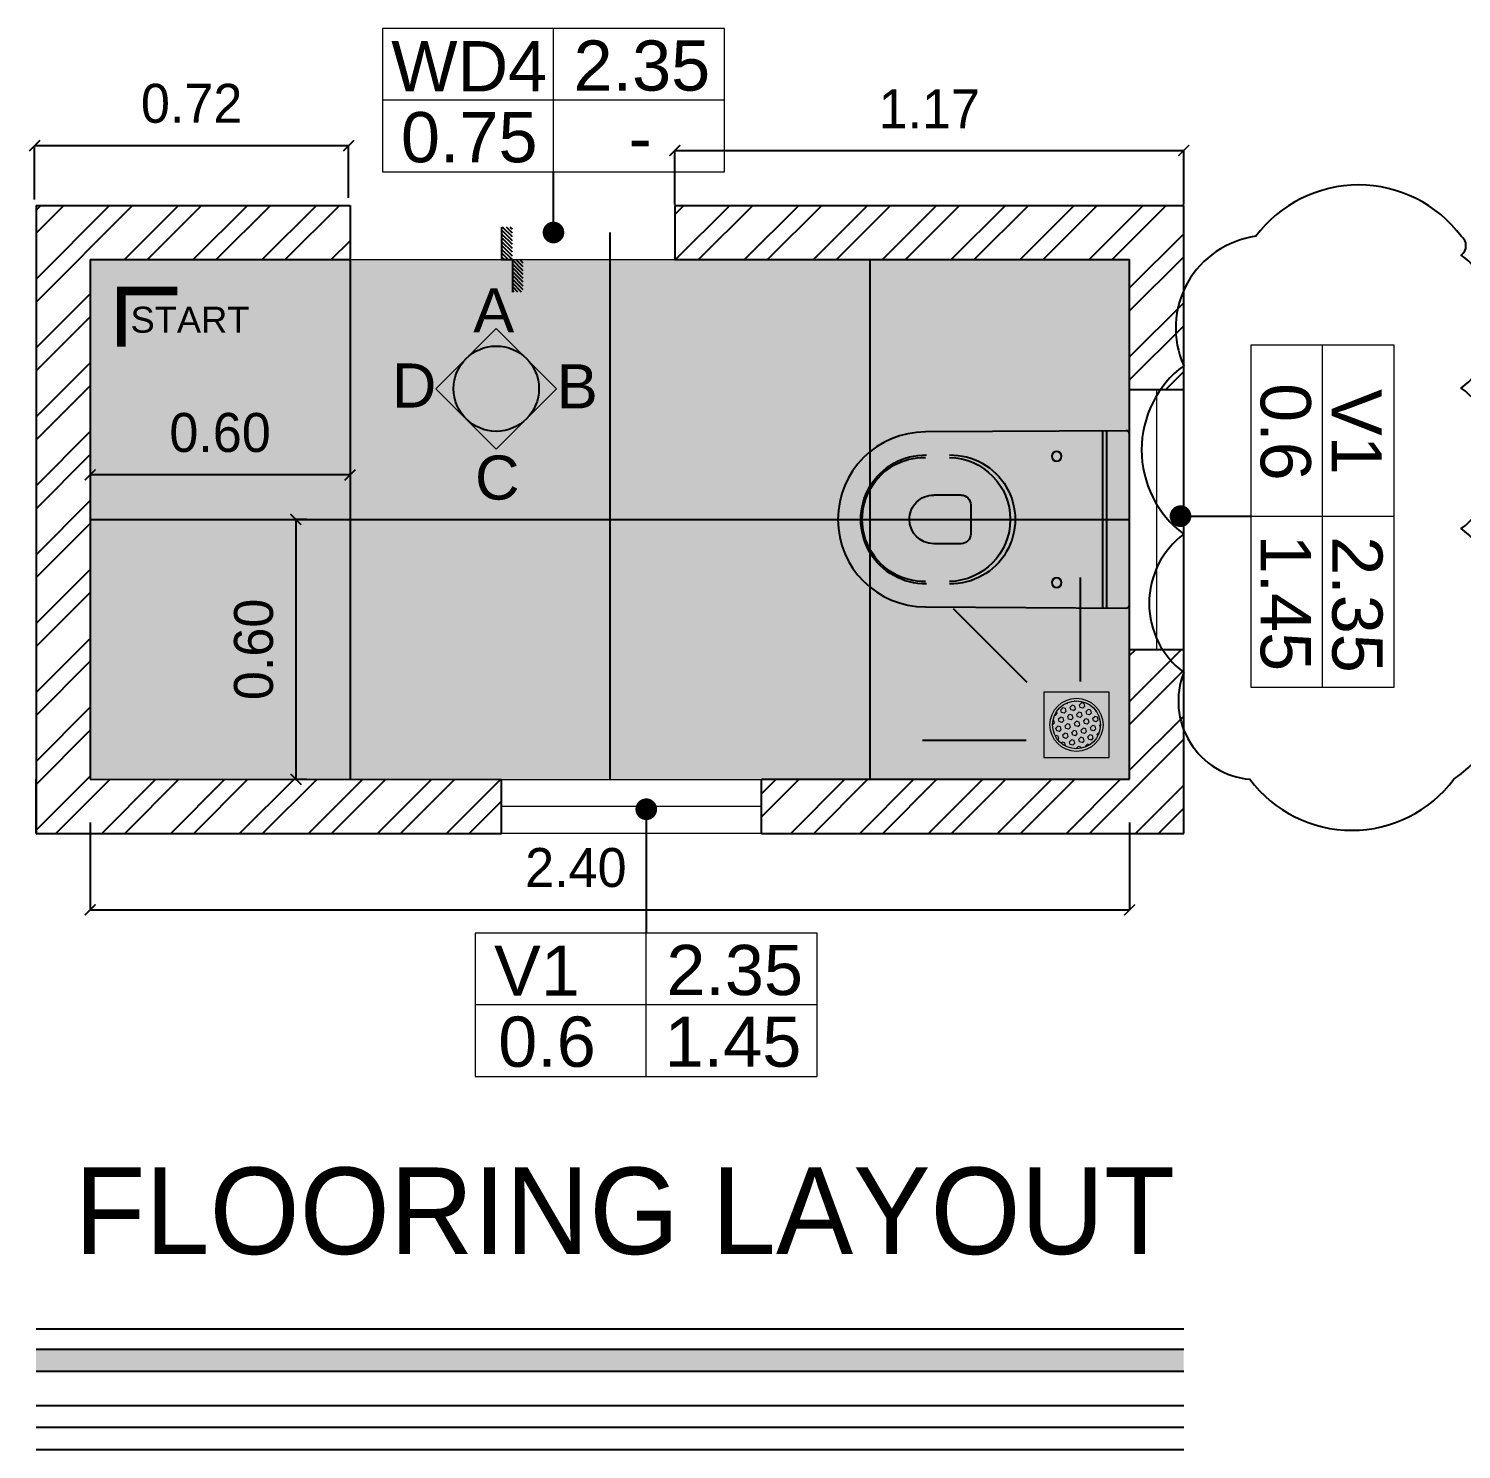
# Model space of a CAD drawing. Header units: metres. Extents: x 494 to 1845, y -666 to 1061.
# Drawn here: x 1405.026 to 1408.334, y 252.709 to 255.989 of the extents above; entities that cross this region are included whole.
import ezdxf

# ---------------------------------------------------------------- set-up
doc = ezdxf.new("R2010")
doc.units = ezdxf.units.M
doc.header["$MEASUREMENT"] = 0
doc.linetypes.add('1', pattern=[0])
doc.layers.get('Defpoints').update_dxf_attribs({"color": 12})
for name, color, linetype, lineweight in [('.', 7, 'Continuous', 5), ('01 WALL', 7, 'Continuous', 25), ('07 TEXT', 7, 'Continuous', 13), ('10 furniture', 8, 'Continuous', 13), ('toilet', 8, 'Continuous', 0), ('VDA-DOOR', 23, 'Continuous', 5), ('VDA-DW TAGS', 4, 'Continuous', 9), ('VDA-ELEV LINES', 8, 'Continuous', 9), ('VDA-HATCH', 8, 'Continuous', 9), ('VDA-PLUMBING', 8, 'Continuous', 13), ('VDA-WALL', 250, 'Continuous', 25), ('VDA-WINDOW', 5, 'Continuous', 9)]:
    doc.layers.add(name, color=color, linetype=linetype, lineweight=lineweight)
for name, color, linetype in [('A-AREA', 1, 'Continuous'), ('A-TAGS', 210, 'Continuous'), ('Flooring', 250, 'Continuous'), ('MLC', 6, 'Continuous'), ('TILE DROP', 180, '1'), ('TOILET FIXTURES', 8, 'Continuous'), ('VDA DIMENSION', 8, 'Continuous'), ('VDA-TEXT', 250, '1'), ('VDA-WALL HATCH', 252, 'Continuous'), ('VDA_ROOF', 250, 'Continuous'), ('VDA_TILES', 152, '1')]:
    doc.layers.add(name, color=color, linetype=linetype)
doc.styles.add('0.2', font='arial.ttf', dxfattribs={"height": 0.2})
doc.styles.add('arial', font='arial.ttf', dxfattribs={"height": 0.3})
doc.styles.add('RS', font='GOTHIC.TTF')
doc.dimstyles.new('SMALL-1', dxfattribs={"dimtxt": 0.16, "dimasz": 0.035, "dimexe": 0, "dimexo": 0.1, "dimgap": 0.05, "dimtad": 1, "dimzin": 0, "dimdsep": 46, "dimtxsty": 'RS', "dimblk": 'DOT', "dimcen": 2.5, "dimclrd": 256, "dimclre": 256, "dimclrt": 5, "dimadec": 0, "dimazin": 0, "dimtfac": 1, "dimtdec": 3, "dimtofl": 0, "dimtmove": 0, "dimatfit": 3, "dimfxl": 0, "dimtolj": 1, "dimtzin": 0, "dimarcsym": 0})
pattern_1 = [(45, (-111.2384908146223, -127.1312869357179), (-0.0795495128834866, 0.0795495128834866), []), (45, (-111.1854578061223, -127.1312869357179), (-0.0795495128834866, 0.0795495128834866), [])]
pattern_2 = [(135.0000000000001, (-4.440892098500626e-16, 0.375), (-0.004419417382415919, -0.004419417382415927), [])]

# ---------------------------------------------------------------- blocks, each defined once
blk = doc.blocks.new('DSFSDFSXDFD')
at = {"layer": 'VDA-PLUMBING', "lineweight": -3}
for p, q in [((-4851328.537607894, -783007.5066046431, -1.776001775254723), (-4851328.94678587, -783007.5066046431, -1.776001775254723)), ((-4851328.538440785, -783007.5157011151, -1.776001775254723), (-4851328.945952996, -783007.5157011151, -1.776001775254723)), ((-4851328.798304164, -783007.8420971865, -1.776001775254723), (-4851328.798304164, -783007.9051043794, -1.776001775254723)), ((-4851328.708531805, -783007.8200216885, -1.776001775254723), (-4851328.775861957, -783007.8200216885, -1.776001775254723)), ((-4851328.686088397, -783007.842465081, -1.776001775254723), (-4851328.686088397, -783007.9054722739, -1.776001775254723))]:
    blk.add_line(p, q, dxfattribs=at)
at = {"layer": 'VDA-PLUMBING', "lineweight": -3, "elevation": -1.776001775254723}
blk.add_lwpolyline([(-4851328.54518069, -783007.4532983436, -0.4158598679387587), (-4851328.537325638, -783007.461197658), (-4851328.540206372, -783007.9246095612, -1), (-4851328.944187411, -783007.9246095612), (-4851328.947068145, -783007.461197658, -0.4158598679388874), (-4851328.939213092, -783007.4532983436)], format="xyb", close=True, dxfattribs=at)
at = {"layer": 'VDA-PLUMBING', "lineweight": -3}
for centre in [(-4851328.888078946, -783007.6216237787, -1.776001775254723), (-4851328.596314837, -783007.6216237787, -1.776001775254723)]:
    blk.add_circle(centre, 0.01122169564471108, dxfattribs=at)
for centre, radius, start, end in [((-4851328.742196881, -783007.8663721918, -1.776001775254723), 0.148856694203309, 358.9852565772135, 181.0147434227865), ((-4851328.742196881, -783007.8719907412, -1.776001775254723), 0.1432535492520892, 1.192908138399502, 178.8070918616005), ((-4851328.775861957, -783007.842465081, -1.776001775254723), 0.02244339128942216, 90, 180), ((-4851328.708531805, -783007.842465081, -1.776001775254723), 0.02244339128942216, 0, 90), ((-4851328.742196881, -783007.9054722739, -1.776001775254723), 0.05610847822355529, 180, 270), ((-4851328.742196881, -783007.9054722739, -1.776001775254723), 0.05610847822355529, 270, 0), ((-4851328.742196881, -783007.9250014189, -1.776001775254723), 0.148856694203309, 178.9852565772135, 1.014743422786505), ((-4851328.742196881, -783007.9272448597, -1.776001775254723), 0.143246744260473, 178.9458768199636, 1.054123180036426)]:
    blk.add_arc(centre, radius, start, end, dxfattribs=at)
blk = doc.blocks.new('_Dot')
at = {"color": 0, "linetype": 'ByBlock', "lineweight": -2}
blk.add_line((-0.5, 0), (-1, 0), dxfattribs=at)
at = {"color": 0, "linetype": 'ByBlock', "const_width": 0.5}
blk.add_lwpolyline([(-0.25, 0, 1), (0.25, 0, 1)], format="xyb", close=True, dxfattribs=at)
blk = doc.blocks.new('WD4')
at = {"layer": 'VDA-DW TAGS'}
for p, q in [((1523.82759115453, 276.9801576190598), (1523.82759115453, 277.3110322087863)), ((1524.222331358282, 277.1455949139249), (1523.432850950771, 277.1455949139249))]:
    blk.add_line(p, q, dxfattribs=at)
blk.add_lwpolyline([(1524.222331358282, 277.31103220879), (1523.432850950771, 277.31103220879), (1523.432850950771, 276.9801576190598), (1524.222331358282, 276.9801576190598)], close=True, dxfattribs=at)
at = {"layer": 'VDA-DW TAGS', "char_height": 0.1159809851405905, "attachment_point": 8, "style": 'arial'}
for s, insert, width in [('WD4', (1523.633065192482, 277.166256333317), 0.2822932409837917), ('2.35', (1524.031707547316, 277.166256333317), 0.2822932409837917), ('0.75', (1523.633065192482, 277.0008190384519), 0.275840167237977), ('{\\fArial|b0|i0|c0|p34;-}', (1524.027805396234, 277.0008190384519), 0.3661736348513708)]:
    blk.add_mtext(s, dxfattribs=dict(at, insert=insert, width=width))
blk = doc.blocks.new('V1')
at = {"layer": 'VDA-DW TAGS'}
for p, q in [((1525.345971780803, 322.8255013930478), (1525.345971780803, 323.1563759827781)), ((1525.740711984555, 322.9909386879129), (1524.950971780803, 322.9909386879129))]:
    blk.add_line(p, q, dxfattribs=at)
blk.add_lwpolyline([(1525.740711984555, 323.1563759827781), (1524.950971780803, 323.1563759827781), (1524.950971780803, 322.8255013930478), (1525.740711984555, 322.8255013930478)], close=True, dxfattribs=at)
at = {"layer": 'VDA-DW TAGS', "char_height": 0.1159809851405905, "attachment_point": 8, "style": 'arial'}
for s, insert, width in [('V1', (1525.093642404539, 323.0116001073051), 0.2822932409837917), ('2.35', (1525.550088173589, 323.0116001073051), 0.2822932409837917), ('0.6', (1525.116763770219, 322.84616281244), 0.275840167237977), ('1.45', (1525.546186022507, 322.84616281244), 0.3661736348513708)]:
    blk.add_mtext(s, dxfattribs=dict(at, insert=insert, width=width))
blk = doc.blocks.new('fgfdsgfdg')
at = {"layer": 'VDA-DW TAGS'}
for p, q in [((0, -0.1654372948651144), (0, 0.1654372948651144)), ((0.3947402037520078, 0), (-0.3947402037520078, 0))]:
    blk.add_line(p, q, dxfattribs=at)
blk.add_lwpolyline([(0.3947402037520078, 0.1654372948651144), (-0.3947402037520078, 0.1654372948651144), (-0.3947402037520078, -0.1654372948614764), (0.3947402037520078, -0.1654372948614764)], close=True, dxfattribs=at)
at = {"layer": 'VDA-DW TAGS', "char_height": 0.1159809851405905, "attachment_point": 8, "style": 'arial'}
for s, insert, width in [('V1', (-0.1945259620479192, 0.02066141939212685), 0.2822932409837917), ('2.35', (0.2041163927860907, 0.02066141939212685), 0.2822932409837917), ('0.6', (-0.1945259620479192, -0.1447758754693496), 0.275840167237977), ('1.45', (0.2002142417040886, -0.1447758754693496), 0.3661736348513708)]:
    blk.add_mtext(s, dxfattribs=dict(at, insert=insert, width=width))
blk = doc.blocks.new('4545')
at = {"layer": '.'}
h = blk.add_hatch(color=256, dxfattribs=at)
h.dxf.hatch_style = 1
h.paths.add_polyline_path([(35508.49449290409, -1448.682863141616), (35510.40992764257, -1446.76742840294), (35512.32536238128, -1448.682863141619, 0.4142135623861852), (35508.49449290421, -1448.682863141734)])
h.paths.add_polyline_path([(35508.49449290421, -1452.513732618514, 0.4142135623861853), (35512.32536238128, -1452.513732618629), (35510.40992764257, -1454.429167357308), (35508.49449290409, -1452.513732618632)])
h.paths.add_polyline_path([(35506.57905816579, -1450.598297880124), (35508.49449290421, -1448.682863141734, 0.4142135623423947), (35508.49449290409, -1452.513732618632)])
h.paths.add_polyline_path([(35512.32536238128, -1448.682863141619), (35514.24079711981, -1450.598297880124), (35512.32536238128, -1452.513732618629, 0.1989123673816632), (35513.11876142782, -1450.598297880124, 0.1989123673816633)])
blk.add_circle((35510.4099276428, -1450.598297880124), 2.708833785013331)
at = {"layer": 'Flooring', "lineweight": -2}
for p, q in [((35510.40992764257, -1446.76742840294), (35506.57905816579, -1450.598297880124)), ((35514.24079711981, -1450.598297880124), (35510.40992764257, -1446.76742840294)), ((35506.57905816579, -1450.598297880124), (35510.40992764257, -1454.429167357308)), ((35510.40992764257, -1454.429167357308), (35514.24079711981, -1450.598297880124))]:
    blk.add_line(p, q, dxfattribs=at)
at = {"layer": 'A-TAGS', "color": 0, "ltscale": 5, "char_height": 2.799999999999998, "attachment_point": 2, "style": 'arial'}
for s, insert, width in [('{\\T0.9;D}', (35505.05246459664, -1448.997473006637, 12.1688609765625), 2.400244170174116), ('{\\T0.9;B}', (35515.42361218541, -1449.050615892431, 12.1688609765625), 2.075441567409139), ('{\\T0.9;C}', (35510.32877666254, -1454.841433643281, 12.1688609765625), 2.724943134584461)]:
    blk.add_mtext(s, dxfattribs=dict(at, insert=insert, width=width))
at = {"layer": 'toilet', "color": 0, "lineweight": 5, "insert": (35510.11698568748, -1444.224748431868, 12.1688609765625), "char_height": 2.799999999999998, "width": 2.833245214962515, "attachment_point": 2, "style": 'arial'}
blk.add_mtext('{\\T0.9;A}', dxfattribs=at)
blk = doc.blocks.new('TT-level diff-flat-14')
at = {"layer": 'TILE DROP'}
h = blk.add_hatch(dxfattribs=at)
h.set_pattern_fill('ANSI31', color=256, scale=0.05, angle=90.00000000000006, style=0)
h.set_pattern_definition(pattern_2)
h.paths.add_polyline_path([(-0.07499999999998863, 0.02500000000000568), (-0.07499999999998863, 0), (0, 0), (0, 0.02500000000000568)])
h = blk.add_hatch(dxfattribs=at)
h.set_pattern_fill('ANSI31', color=256, scale=0.05, angle=90.00000000000006, style=0)
h.set_pattern_definition(pattern_2)
h.paths.add_polyline_path([(0, 0), (0, -0.02500000000000568), (0.07499999999998863, -0.02500000000000568), (0.07499999999998863, 0)])
for points in [[(0, 0), (-0.07499999999998863, 0)], [(0.07499999999998863, -0.02500000000000568), (0, -0.02500000000000568), (0, 0), (-0.07499999999998863, 0)]]:
    blk.add_lwpolyline(points, dxfattribs=at)
blk = doc.blocks.new('_ArchTick')
at = {"color": 0, "linetype": 'ByBlock', "const_width": 0.15}
blk.add_lwpolyline([(-0.5, -0.5), (0.5, 0.5)], dxfattribs=at)
blk = doc.blocks.new('*D535')
at = {"layer": 'Defpoints', "color": 0}
for p in [(1405.16840011417, 254.2559362072581), (1407.568390584053, 254.2559316032937), (1407.568390584053, 253.9543870885931)]:
    blk.add_point(p, dxfattribs=at)
at = {"layer": 'VDA DIMENSION', "lineweight": -2}
for p, q in [((1405.16840011417, 254.1559362072581), (1405.16840011417, 253.9543870885931)), ((1407.568390584053, 254.1559316032937), (1407.568390584053, 253.9543870885931)), ((1405.16840011417, 253.9543870885931), (1407.568390584053, 253.9543870885931))]:
    blk.add_line(p, q, dxfattribs=at)
at = {"layer": 'VDA DIMENSION', "lineweight": -2, "xscale": 0.025, "yscale": 0.025, "zscale": 0.025, "rotation": 180}
blk.add_blockref('_ArchTick', (1405.16840011417, 253.9543870885931), dxfattribs=at)
at = {"layer": 'VDA DIMENSION', "lineweight": -2, "xscale": 0.025, "yscale": 0.025, "zscale": 0.025}
blk.add_blockref('_ArchTick', (1407.568390584053, 253.9543870885931), dxfattribs=at)
at = {"layer": 'VDA DIMENSION', "color": 5, "insert": (1406.289847308568, 254.0516508547386), "char_height": 0.09, "attachment_point": 5, "style": 'RS'}
blk.add_mtext('\\A1;2.40', dxfattribs=at)
blk = doc.blocks.new('*D536')
at = {"layer": 'Defpoints', "color": 0}
for p in [(1405.168398697402, 254.9588289929549), (1405.168398697402, 254.8559424586279), (1405.768390584054, 254.8559424586279)]:
    blk.add_point(p, dxfattribs=at)
at = {"layer": 'VDA DIMENSION', "lineweight": -2}
for p, q in [((1405.168398697402, 254.9559424586278), (1405.168398697402, 254.9588289929549)), ((1405.768390584054, 254.9588289929549), (1405.168398697402, 254.9588289929549)), ((1405.768390584054, 254.9559424586278), (1405.768390584054, 254.9588289929549))]:
    blk.add_line(p, q, dxfattribs=at)
at = {"layer": 'VDA DIMENSION', "lineweight": -2, "xscale": 0.025, "yscale": 0.025, "zscale": 0.025, "rotation": 180}
blk.add_blockref('_ArchTick', (1405.168398697402, 254.9588289929549), dxfattribs=at)
at = {"layer": 'VDA DIMENSION', "lineweight": -2, "xscale": 0.025, "yscale": 0.025, "zscale": 0.025}
blk.add_blockref('_ArchTick', (1405.768390584054, 254.9588289929549), dxfattribs=at)
at = {"layer": 'VDA DIMENSION', "color": 5, "insert": (1405.468394640728, 255.0560927591004), "char_height": 0.09, "attachment_point": 5, "style": 'RS'}
blk.add_mtext('\\A1;0.60', dxfattribs=at)
blk = doc.blocks.new('*D537')
at = {"layer": 'Defpoints', "color": 0}
for p in [(1405.768390584054, 254.8559370309608), (1405.643392791644, 254.2558452279945), (1405.768390584054, 254.2558452279945)]:
    blk.add_point(p, dxfattribs=at)
at = {"layer": 'VDA DIMENSION', "lineweight": -2}
for p, q in [((1405.668390584054, 254.8559370309608), (1405.643392791644, 254.8559370309608)), ((1405.643392791644, 254.8559370309608), (1405.643392791644, 254.2558452279945)), ((1405.668390584054, 254.2558452279945), (1405.643392791644, 254.2558452279945))]:
    blk.add_line(p, q, dxfattribs=at)
at = {"layer": 'VDA DIMENSION', "lineweight": -2, "xscale": 0.025, "yscale": 0.025, "zscale": 0.025}
for p, rotation in [((1405.643392791644, 254.8559370309608), 90), ((1405.643392791644, 254.2558452279945), 270)]:
    blk.add_blockref('_ArchTick', p, dxfattribs=dict(at, rotation=rotation))
at = {"layer": 'VDA DIMENSION', "color": 5, "insert": (1405.546129025499, 254.5558911294777), "char_height": 0.09, "attachment_point": 5, "rotation": 90, "style": 'RS'}
blk.add_mtext('\\A1;0.60', dxfattribs=at)
blk = doc.blocks.new('MULTI TRAP')
at = {"layer": '10 furniture'}
for p, q in [((75.00000000000001, 74.99999999999999), (-74.99999999999999, 74.99999999999999)), ((-74.99999999999999, 75.00000000000001), (-74.99999999999999, -74.99999999999999)), ((75.00000000000362, -75.00000000000001), (75.00000000000001, 74.99999999999999)), ((-42.33161443535592, 35.114589835229), (-40.08876842113262, 32.87174382100571)), ((-34.49820000448332, 42.83543155438811), (-32.31164034611676, 40.64887189602156)), ((-32.31164592107889, 40.64886632105951), (-26.17801692414329, 42.29236725746051)), ((-26.17801184711672, 42.29236589707521), (-24.53451091071569, 48.42599489401081)), ((-25.06505462657024, 48.95654232650678), (-24.53451227110089, 48.42599997103743)), ((-15.55425732815989, 39.44573945313423), (-13.91075639175885, 45.57936845006981)), ((-15.55425615003174, 39.44574384996827), (-11.06412808949716, 34.9556157894337)), ((-13.91075893027214, 45.5793691302625), (-7.777129933336532, 47.2228700666635)), ((-11.06413248633116, 34.95561461130566), (-4.930503489395555, 36.59911554770665)), ((-7.777128075015874, 47.22287192498413), (-3.287000014481293, 42.73274386444956)), ((-4.930502809203041, 36.59911300919327), (-3.287001872802004, 42.73274200612884)), ((7.105427357601002e-15, 55), (4.49012806053458, 50.50987193946543)), ((4.490128060534616, 50.50987193946548), (10.62375705747022, 52.15337287586648)), ((5.693251709753795, 33.75248656525228), (7.336752646154832, 39.88611556218786)), ((5.69325610658785, 33.75248774338041), (10.18338416712243, 29.26235968284583)), ((7.336754504475593, 39.88611742050864), (13.4703835014112, 41.52961835690964)), ((10.62375451895682, 52.15337355605903), (11.08413373454608, 53.87153217938673)), ((13.47038418160373, 41.52961581839627), (17.9605122421383, 37.0394877578617)), ((16.31700622871064, 30.9058601213113), (17.96050716511167, 37.03948911824689)), ((21.24750903791366, 49.30674711211805), (21.59008476696381, 50.58525713837303)), ((21.2475122566196, 49.30674389341213), (25.73764031715417, 44.81661583287756)), ((25.73764149528235, 44.81662022971162), (30.15091759236321, 45.9991539959)), ((26.94076074766748, 28.05923367737034), (28.58426168406852, 34.19286267430592)), ((28.5842679392233, 34.19286571075477), (34.7178969361589, 35.83636664715577)), ((34.71789643822332, 35.83635971180841), (39.20802449875789, 31.34623165127383)), ((-54.99846856594108, 0.4104331872489269), (-54.43991157393389, 0.5600980821840054)), ((-54.4398965251111, 0.5601034748889617), (-49.94976846457651, -3.930024585645604)), ((-48.57256271680269, 25.80128196664403), (-47.86589649614849, 25.09461574598985)), ((-47.86590646794467, 25.09460899289969), (-41.73227747100906, 26.73810992930068)), ((-46.66277198447963, 8.33721835940269), (-45.01927104807859, 14.47084735633829)), ((-46.66276845009521, 8.337231549904821), (-42.17264038956063, 3.847103489370248)), ((-45.01928002400372, 14.47085447394284), (-38.88565102706812, 16.11435541034383)), ((-42.17265358006274, 3.847099954985995), (-36.03902458312714, 5.49060089138699)), ((-41.7322691752766, 26.73810535020944), (-40.08876823887556, 32.87173434714503)), ((-38.88564037507935, 16.11435962492069), (-34.39551231454477, 11.62423156438612)), ((-36.03901746552278, 5.49059191546171), (-34.39551652912174, 11.62422091239731)), ((-31.10851465631975, 23.89147890626846), (-29.46501371991872, 30.02510790320405)), ((-31.10851230006347, 23.89148769993655), (-26.6183842395289, 19.40135963940198)), ((-29.46501947713791, 30.02511180210267), (-23.33139048020231, 31.66861273850367)), ((-26.61839303319697, 19.40135728314582), (-20.48476403626137, 21.04485821954681)), ((-25.41526294656594, 2.643965471520737), (-23.77176201016491, 8.777594468456321)), ((-25.41525619347562, 2.643975443316956), (-20.92512813294104, -1.846152617217612)), ((-23.77176658925598, 8.77760276418898), (-17.63813759232038, 10.42110370058998)), ((-23.33138422504762, 31.66861577495241), (-18.84125616451304, 27.17848771441783)), ((-20.48476013736292, 21.04485246232748), (-18.84125920096188, 27.17848145926307)), ((-17.63812811845975, 10.42110351833282), (-13.14800005792517, 5.930975457798247)), ((-14.7915084276091, -0.202660972420226), (-13.14800749120806, 5.930968024515352)), ((-9.86100561840607, 18.19822601838652), (-8.217504682005032, 24.3318550153221)), ((-9.861000043443894, 18.19823159334867), (-5.370871982909314, 13.7081035328141)), ((-8.217506042390212, 24.3318600923488), (-2.083877045454614, 25.9753610287498)), ((-5.370879598449228, 13.70810557339197), (0.7627493984863705, 15.35160650979296)), ((-4.16775390865226, -3.049287416361214), (-2.524252972251223, 3.084341580574367)), ((-2.524253154508258, 3.084351054435126), (3.60937584242734, 4.72785199083612)), ((-2.083871968428017, 25.97535966836455), (2.40625609210656, 21.48523160782997)), ((0.7627489005507666, 15.35159957444553), (2.406249836951805, 21.48522857138111)), ((3.609384138159829, 4.727847411744941), (8.09951219869441, 0.2377193512103659)), ((6.45600061030458, -5.895913860302191), (8.099501546705618, 0.2377151366333976)), ((10.18338094841654, 29.26236290155179), (16.31700994535214, 30.90586383795278)), ((11.38650341950761, 12.50497313050456), (13.03000435590865, 18.63860212744014)), ((11.38651221317571, 12.50497548676081), (15.87664027371028, 8.01484742622624)), ((13.03000739235753, 18.63860838259495), (19.16363638929313, 20.28210931899595)), ((15.8766338362985, 8.014853863638113), (22.0102628332341, 9.658354800039106)), ((19.16364028819158, 20.28210356177667), (23.65376834872615, 15.7919755012421)), ((22.01025793846446, 9.658346686563593), (23.65375887486549, 15.79197568349917)), ((26.94076836320745, 28.05923163679255), (31.43089642374203, 23.56910357625797)), ((31.43089438316428, 23.56911119179794), (37.56452338009989, 25.21261212819893)), ((32.63401245742129, 6.811720242622624), (34.27751339382232, 12.9453492395582)), ((32.63402446979529, 6.81171938017294), (37.12415253032987, 2.321591319638365)), ((34.27752082710525, 12.9453566728411), (40.41114982404086, 14.58885760924209)), ((37.12414727104623, 2.321602153884264), (43.25777626798184, 3.965103090285252)), ((37.56451526662431, 25.21260723342937), (39.20801620302535, 31.34623623036494)), ((40.41115254481117, 14.58884745518881), (44.90128060534575, 10.09871939465424)), ((43.25776697637813, 3.965093798681636), (44.90126791277917, 10.09872279561721)), ((48.18826978558116, 22.36598078948838), (48.92694946212507, 25.12277087286871)), ((48.18828061982704, 22.36597553020467), (51.64857378939697, 18.90568236063474)), ((53.88152149533497, 1.118467354740652), (54.80898861205905, 4.579821756704231)), ((53.8815367264149, 1.118463273585084), (54.99999999999999, -7.105427357601002e-15)), ((-53.95010173126927, -10.69516354179309), (-51.59328512999292, -10.06365643677283)), ((-51.59327479368265, -10.06366863140406), (-49.94977385728161, -3.930039634468457)), ((-50.74087963813913, -21.22176084937065), (-48.74665868605194, -20.68741095572967)), ((-48.74664041852324, -20.68740878173065), (-44.25651235798865, -25.17753684226521)), ((-45.70722670133677, -30.59165617080269), (-44.2565221475278, -25.17755306921619)), ((-40.96952027472581, -12.91029507534504), (-39.32601933832477, -6.776666078409441)), ((-40.96951234350737, -12.91028070671477), (-36.47938428297278, -17.40040876724933)), ((-39.32602713612177, -6.776654563970842), (-33.19239813918617, -5.133153627569849)), ((-36.47940069218079, -17.40040908292768), (-30.34577169524518, -15.75690814652669)), ((-35.276268564972, -34.15780851009276), (-33.63276762857096, -28.02417951315717)), ((-33.63277424823981, -28.02416360188452), (-27.4991452513042, -26.38066266548353)), ((-33.19238426849149, -5.133152631698909), (-28.70225620795691, -9.623280692233482)), ((-30.34576575576897, -15.75692151928601), (-28.70226481936793, -9.623292522350425)), ((-27.49912816190364, -26.3806648883185), (-23.00900010136906, -30.87079294885307)), ((-24.65251404601515, -37.00443495403372), (-23.00901310961412, -30.87080595709814)), ((-20.92514014531501, -1.846151754767858), (-14.79151114837941, -0.2026508183668643)), ((-19.72201123681213, -18.60354796322697), (-18.07851030041109, -12.4699189662914)), ((-19.72200008688777, -18.60353681330264), (-15.23187202635319, -23.09366487383721)), ((-18.07851370137404, -12.46990627372469), (-11.94488470443843, -10.8264053373237)), ((-15.23188725743306, -23.09366079268154), (-9.098258260497445, -21.45015985628055)), ((-12.3852608134921, -33.71741531163837), (-6.251631816556483, -32.07391437523739)), ((-11.9448720118719, -10.82640873828678), (-7.454743951337321, -15.31653679882135)), ((-9.098256717855287, -21.45017440716796), (-7.45475578145425, -15.31654541023238)), ((-6.251615905284048, -32.07392099490637), (-1.761487844749468, -36.56404905544094)), ((-4.167743936856024, -3.049280663270915), (0.3223841236785496, -7.539408723805483)), ((0.3223732894327185, -7.539403464521705), (6.456002286368324, -5.895902528120717)), ((1.525497801101552, -24.29680085110894), (3.16899873750259, -18.16317185417335)), ((1.525512169731822, -24.29679291989051), (6.015640230266403, -28.78692098042508)), ((3.168999733373695, -18.16315798347855), (9.302628730309308, -16.51965704707757)), ((6.015626177314658, -28.78691250243538), (12.14925517425027, -27.1434115660344)), ((9.3026402447477, -16.51966484487465), (13.79276830528227, -21.00979290540921)), ((12.1492523200584, -27.1434272950499), (13.79275325645944, -21.00979829811432)), ((17.07975512926143, -8.742540304243153), (18.72325606566246, -2.608911307307572)), ((17.07976831976355, -8.742536769858791), (21.56989638029813, -13.23266483039337)), ((18.72326028023947, -2.60890065531872), (24.85688927717508, -0.9653997189177321)), ((21.56988672418045, -13.23265517427557), (27.70351572111606, -11.58915423787458)), ((22.77300683901523, -29.99005373899087), (24.41650777541627, -23.8564247420553)), ((22.77302442635142, -29.99004902647838), (27.263152486886, -34.48017708701295)), ((24.41651316812141, -23.8564096932324), (30.55014216505703, -22.21290875683142)), ((24.85689639477943, -0.9654086948429157), (29.34702445531401, -5.455536755377491)), ((27.26313961206237, -34.48016421218925), (33.39676860899799, -32.83666327578827)), ((27.70350964821826, -11.58916674818412), (29.34701058461929, -5.455537751248549)), ((30.55015250136728, -22.21292095146252), (35.04028056190186, -26.7030490119971)), ((33.39676135797207, -32.83668018293186), (35.04026229437311, -26.70305118599628)), ((38.3272641671751, -14.43579319212511), (39.97076510357614, -8.302164195189537)), ((38.32728057638315, -14.43579287644665), (42.81740863691773, -18.92592093698122)), ((39.9707737149872, -8.302152365072581), (46.10440271192282, -6.658651428671594)), ((42.81740015892817, -18.92590688402941), (48.95102915586378, -17.28240594762843)), ((45.17606561542297, -31.37073629214009), (45.66401681332995, -29.54967762993726)), ((45.66402660286912, -29.54966140298626), (46.53563626349919, -29.3161142983053)), ((46.10440865139901, -6.65866480143079), (50.59453671193359, -11.14879286196537)), ((48.95101868613194, -17.28241963606609), (50.59451962253298, -11.14879063913052)), ((-35.27625623691952, -34.15779296333438), (-30.78612817638493, -38.64792102386894)), ((-30.78614780429885, -38.64791812084135), (-24.65251880736324, -37.00441718444037)), ((-25.64298603631025, -48.65631785433009), (-21.80589236342227, -47.62817170339722)), ((-21.8058720553158, -47.62817714493811), (-17.3157439947812, -52.11830520547267)), ((-17.33662469663244, -52.19618227541276), (-17.31576139986031, -52.11831939184587)), ((-14.02875952705832, -39.85106139797471), (-12.38525859065728, -33.71743240103913)), ((-14.02874398029992, -39.85104906992224), (-9.538615919765334, -44.3411771304568)), ((-9.53863436955114, -44.34116983059522), (-3.40500537261552, -42.69766889419424)), ((-5.712685520972769, -54.70251570209976), (-0.5583789286745571, -53.32142341315107)), ((-3.405005008101476, -42.69768784191569), (-1.761504071700438, -36.5640588449801)), ((-0.5583597986961983, -53.32143325152597), (1.10902458099045, -54.98881763121259)), ((7.218749510855371, -45.54431428585665), (8.86225044725641, -39.41068528892107)), ((7.218768276319675, -45.5443051765101), (11.70889633685426, -50.03443323704467)), ((8.862252621255614, -39.41066702139224), (14.99588161819124, -37.76716608499125)), ((11.70887906519658, -50.03442154034907), (17.8425080621322, -48.39092060394809)), ((14.99589635133555, -37.76717710149424), (19.48602441187013, -42.25730516202881)), ((17.8425040298122, -48.39094072979762), (19.48600496621324, -42.25731173286204)), ((29.81059572744328, -46.22043252042258), (30.10975948517009, -45.10393817680303)), ((30.10976605600334, -45.10391873114609), (32.29858863604363, -44.51742548844931)), ((-75.00000000000001, -74.99999999999999), (75.00000000000362, -74.99999999999999))]:
    blk.add_line(p, q, dxfattribs=at)
for radius in [61, 55]:
    blk.add_circle((0, 0), radius, dxfattribs=at)
blk = doc.blocks.new('*D538')
at = {"layer": 'Defpoints', "color": 0}
for p in [(1405.040180158022, 255.7187781727063), (1405.040180158022, 255.4946303886646), (1405.76517600616, 255.4988042003346)]:
    blk.add_point(p, dxfattribs=at)
at = {"layer": 'VDA DIMENSION', "lineweight": -2}
for p, q in [((1405.040180158022, 255.5946303886646), (1405.040180158022, 255.7187781727063)), ((1405.76517600616, 255.7187781727063), (1405.040180158022, 255.7187781727063)), ((1405.76517600616, 255.5988042003346), (1405.76517600616, 255.7187781727063))]:
    blk.add_line(p, q, dxfattribs=at)
at = {"layer": 'VDA DIMENSION', "lineweight": -2, "xscale": 0.025, "yscale": 0.025, "zscale": 0.025, "rotation": 180}
blk.add_blockref('_ArchTick', (1405.040180158022, 255.7187781727063), dxfattribs=at)
at = {"layer": 'VDA DIMENSION', "lineweight": -2, "xscale": 0.025, "yscale": 0.025, "zscale": 0.025}
blk.add_blockref('_ArchTick', (1405.76517600616, 255.7187781727063), dxfattribs=at)
at = {"layer": 'VDA DIMENSION', "color": 5, "insert": (1405.402678082091, 255.8160419388518), "char_height": 0.09, "attachment_point": 5, "style": 'RS'}
blk.add_mtext('\\A1;0.72', dxfattribs=at)
blk = doc.blocks.new('*D539')
at = {"layer": 'Defpoints', "color": 0}
for p in [(1407.693394735916, 255.7078802259611), (1406.51839728065, 255.4830334756754), (1407.693394735916, 255.4830334756754)]:
    blk.add_point(p, dxfattribs=at)
at = {"layer": 'VDA DIMENSION', "lineweight": -2}
for p, q in [((1406.51839728065, 255.5830334756754), (1406.51839728065, 255.7078802259611)), ((1406.51839728065, 255.7078802259611), (1407.693394735916, 255.7078802259611)), ((1407.693394735916, 255.5830334756754), (1407.693394735916, 255.7078802259611))]:
    blk.add_line(p, q, dxfattribs=at)
at = {"layer": 'VDA DIMENSION', "lineweight": -2, "xscale": 0.025, "yscale": 0.025, "zscale": 0.025, "rotation": 180}
blk.add_blockref('_ArchTick', (1406.51839728065, 255.7078802259611), dxfattribs=at)
at = {"layer": 'VDA DIMENSION', "lineweight": -2, "xscale": 0.025, "yscale": 0.025, "zscale": 0.025}
blk.add_blockref('_ArchTick', (1407.693394735916, 255.7078802259611), dxfattribs=at)
at = {"layer": 'VDA DIMENSION', "color": 5, "insert": (1407.105896008283, 255.8040121090339), "char_height": 0.09, "attachment_point": 5, "style": 'RS'}
blk.add_mtext('\\A1;1.17', dxfattribs=at)

msp = doc.modelspace()

# ---------------------------------------------------------------- hatches: boundary and pattern name
at = {"layer": 'VDA-HATCH', "lineweight": 30, "true_color": 0xfcf1d4}
h = msp.add_hatch(color=7, dxfattribs=at)
h.dxf.hatch_style = 1
h.paths.add_polyline_path([(1405.168395962307, 255.4559424586279), (1405.168395962307, 254.2559362072581), (1407.568386432191, 254.2559362072581), (1407.568386432191, 255.4559424586279)])
at = {"layer": 'VDA-HATCH'}
msp.add_hatch(color=8, dxfattribs=at).paths.add_polyline_path([(1407.693413477463, 252.8900783854327), (1407.693413477463, 252.9400783854326), (1405.04340011417, 252.9400783854326), (1405.04340011417, 252.8900783854327)])
at = {"layer": 'VDA-WALL HATCH'}
h = msp.add_hatch(dxfattribs=at)
h.set_pattern_fill('ANSI32', color=256, scale=0.3)
h.set_pattern_definition(pattern_1)
h.paths.add_polyline_path([(1405.04339728065, 254.1309316032937), (1405.043393122697, 255.5809424586279), (1405.76839728065, 255.5809421694003), (1405.76839728065, 255.5184421693999, 1.941150240547529e-09), (1405.76839728065, 255.5184421626371), (1405.768393128788, 255.4559424586279), (1405.16839728065, 255.4559421610733), (1405.16840011417, 254.2559362072581), (1405.71839728065, 254.2558528087048), (1405.71839728065, 254.1309316032937), (1405.168385469119, 254.1309316032937)])
h = msp.add_hatch(dxfattribs=at)
h.set_pattern_fill('ANSI32', color=256, scale=0.3)
h.set_pattern_definition(pattern_1)
h.paths.add_polyline_path([(1406.51839728065, 255.4559424586279), (1407.568390584053, 255.4559424586279), (1407.568390584053, 255.1559418055177), (1407.693390584053, 255.1559418055177), (1407.693390584053, 255.5809424586279), (1406.51839728065, 255.5809421694003)])
h = msp.add_hatch(dxfattribs=at)
h.set_pattern_fill('ANSI32', color=256, scale=0.3)
h.set_pattern_definition(pattern_1)
h.paths.add_polyline_path([(1406.718385469119, 254.1309316032937), (1406.718385469119, 254.2559316032937), (1407.568390584053, 254.2559316032937), (1407.568390584053, 254.5559418055176), (1407.693390584053, 254.5559418055176), (1407.693385469119, 254.2559316032937), (1407.693385469119, 254.1309316032937)])
h = msp.add_hatch(dxfattribs=at)
h.set_pattern_fill('ANSI32', color=256, scale=0.3)
h.set_pattern_definition(pattern_1)
h.paths.add_polyline_path([(1406.118385469119, 254.1309316032937), (1406.118385469119, 254.2557921566901), (1405.71839728065, 254.2558528087048), (1405.71839728065, 254.1309316032937)])
at = {"layer": 'VDA_ROOF'}
h = msp.add_hatch(dxfattribs=at)
h.set_pattern_fill('ANSI31', color=253, angle=135)
h.set_pattern_definition([(180, (1367.21840011417, 241.8619313010872), (-1.530808498934192e-17, -0.125), [])])
h.paths.add_polyline_path([(1405.04340011417, 252.9400783854326), (1405.04340011417, 253.0763452579537), (1407.693413477463, 253.0799575329552), (1407.693413477463, 252.9400783854326)])

# ---------------------------------------------------------------- linework, layer by layer
at = {"layer": '01 WALL', "color": 23, "const_width": 0.02}
msp.add_lwpolyline([(1405.240530571074, 255.2547024859642), (1405.240530571074, 255.3833452409391), (1405.369322647762, 255.3833452409391)], dxfattribs=at)
at = {"layer": 'A-AREA'}
msp.add_lwpolyline([(1405.168385469119, 254.1309316032937), (1406.118385469119, 254.1309299779514)], dxfattribs=at)
at = {"layer": 'MLC'}
msp.add_lwpolyline([(1408.334333394885, 255.5096255772488, 0.5), (1407.860039135417, 255.5096255772488, 0.5000000000003628), (1407.693390584053, 255.2109523109297, 0.5000000000002922), (1407.693390584053, 254.8219511817449, 0.500000000000534), (1407.693390584053, 254.5026329652465, 0.4999999999998532), (1407.846074158763, 254.2559421694003, 0.5), (1408.317090730313, 254.2559421694003, 0.4999999999996075), (1408.334333394885, 254.8347900837647, 0.4999999999994746), (1408.334333394885, 255.1593544320419, 0.4999999999997223), (1408.334333394885, 255.466395052178, 0.4999999999980277)], format="xyb", close=True, dxfattribs=at)
at = {"layer": 'VDA-DOOR'}
msp.add_line((1405.76839728065, 255.4559424586279), (1406.51839728065, 255.4559424586279), dxfattribs=at)
at = {"layer": 'VDA-ELEV LINES'}
for p, q in [((1407.568390584053, 255.1559418055177), (1407.568390584053, 254.5559418055176)), ((1407.693390584053, 255.1559418055177), (1407.693390584053, 254.5559418055176)), ((1406.118385469119, 254.2557921566901), (1406.718385469119, 254.2557921566901)), ((1406.718385469119, 254.1309316032937), (1406.118385469119, 254.1309316032937))]:
    msp.add_line(p, q, dxfattribs=at)
at = {"layer": 'VDA-WALL'}
for p, q in [((1405.043393122697, 255.5809424586279), (1405.768393128788, 255.5809424586279)), ((1405.04339728065, 255.5809421599143), (1405.04339728065, 254.1308963221487)), ((1405.76839728065, 255.5809421694003), (1405.76839728065, 255.4559421694003)), ((1406.518393128788, 255.5809424586279), (1407.693390584053, 255.5809424586279)), ((1406.51839728065, 255.5809421694003), (1406.51839728065, 255.4559421694003)), ((1407.693390584053, 254.2559421694003), (1407.693390584053, 255.5809424586279)), ((1405.168393122328, 255.4559424586279), (1405.768393128788, 255.4559424586279)), ((1405.16839728065, 255.4559421610733), (1405.16840011417, 254.2559362072581)), ((1406.518393128788, 255.4559424586279), (1407.568386432191, 255.4559424586279)), ((1407.568390584053, 254.2559316032937), (1407.568390584053, 255.4559424586279)), ((1407.568390584053, 255.1559418055177), (1407.693390584053, 255.1559418055177)), ((1407.568390584053, 254.5559418055176), (1407.693390584053, 254.5559418055176)), ((1405.043385469119, 254.1309316032937), (1405.043385469119, 254.2559316032937)), ((1405.16840011417, 254.2559362072581), (1406.118385469119, 254.2557921566901)), ((1406.118385469119, 254.1309316032937), (1406.118385469119, 254.2557921566901)), ((1406.718385469119, 254.2559316032937), (1407.568390584053, 254.2559316032937)), ((1406.718385469119, 254.1309316032937), (1406.718385469119, 254.2559316032937)), ((1407.693385469119, 254.1309316032937), (1407.693385469119, 254.2559316032937)), ((1405.043385469119, 254.1309316032937), (1406.118385469119, 254.1309316032937)), ((1406.518393128788, 254.1309005720057), (1406.518393128788, 254.1308966113763)), ((1406.718385469119, 254.1309316032937), (1407.693385469119, 254.1309316032937)), ((1407.568390584053, 254.130899544876), (1407.568390584053, 254.1309459803509))]:
    msp.add_line(p, q, dxfattribs=at)
at = {"layer": 'VDA-WINDOW'}
for p, q in [((1407.630890584053, 255.1559418055177), (1407.630890584053, 254.5559418055176)), ((1406.718385469119, 254.1934316032937), (1406.118385469119, 254.1934316032937))]:
    msp.add_line(p, q, dxfattribs=at)
at = {"layer": 'VDA_ROOF'}
for p, q in [((1405.04340011417, 252.9400783854427), (1407.693413477463, 252.9400783854427)), ((1405.04340011417, 252.8897665939331), (1407.693413477463, 252.8897665939331)), ((1405.04340011417, 252.8098463388023), (1407.693413477463, 252.8098463388023)), ((1405.04340011417, 252.7598849916298), (1407.693413477463, 252.7598849916298)), ((1405.04340011417, 252.7089327347505), (1407.693413477463, 252.7089327347505))]:
    msp.add_line(p, q, dxfattribs=at)
at = {"layer": 'VDA_TILES'}
for p, q in [((1406.368390584053, 255.5184421626371), (1406.368390584053, 254.2559316032937)), ((1405.768390584054, 255.4559424586279), (1405.768390584054, 254.2559316032937)), ((1406.968390584053, 255.4559424586279), (1406.968390584053, 254.2559316032937)), ((1405.16839728065, 254.8559424586279), (1407.568386432191, 254.8559424586279))]:
    msp.add_line(p, q, dxfattribs=at)

# ---------------------------------------------------------------- block references
at = {"lineweight": 5, "xscale": 0.0363621869544943, "yscale": 0.0363621869544943, "zscale": 0.0363621869544943}
msp.add_blockref('4545', (114.8699837427905, 307.9047706291655), dxfattribs=at)
at = {"layer": 'TILE DROP', "xscale": -1, "rotation": 270}
msp.add_blockref('TT-level diff-flat-14', (1406.14339728065, 255.4559424586279), dxfattribs=at)
at = {"layer": 'TOILET FIXTURES', "color": 252, "xscale": -1, "rotation": 270}
msp.add_blockref('DSFSDFSXDFD', (784415.0216889285, 4851583.598138696), dxfattribs=at)
at = {"layer": 'TOILET FIXTURES', "color": 252, "xscale": 0.001004725458628685, "yscale": 0.001004725458628685, "zscale": 0.001004725458628685, "rotation": 90}
msp.add_blockref('MULTI TRAP', (1407.445825589487, 254.381710708563), dxfattribs=at)
at = {"layer": 'VDA-DW TAGS'}
for name, p in [('WD4', (-117.5894441990145, -21.32196759687145)), ('V1', (-118.893565462248, -69.25557595206055))]:
    msp.add_blockref(name, p, dxfattribs=at)
at = {"layer": 'VDA-DW TAGS', "rotation": 270}
msp.add_blockref('fgfdsgfdg', (1408.014148991384, 254.863521641183), dxfattribs=at)

# ---------------------------------------------------------------- texts
at = {"layer": 'VDA-TEXT', "color": 7, "insert": (1404.92399583289, 255.286218283107), "char_height": 0.06, "width": 0.9517811770070036, "attachment_point": 7, "style": 'arial'}
msp.add_mtext('\\pi0.33747;START  ', dxfattribs=at)
at = {"layer": 'VDA-TEXT', "insert": (1406.402601690153, 253.3597239250368), "char_height": 0.1999999999999999, "width": 3.681269359944011, "attachment_point": 2, "style": '0.2'}
msp.add_mtext('\\pt2;{\\fCentury Gothic|b0|i0|c0|p34;FLOORING LAYOUT}', dxfattribs=at)

# ---------------------------------------------------------------- dimensions: what is measured, and where the dimension line sits
at = {"layer": 'VDA DIMENSION', "color": 18, "true_color": 0x000000}
for base, p1, p2, picture, middle in [((1405.040180158022, 255.7187781727063), (1405.76517600616, 255.4988042003346), (1405.040180158022, 255.4946303886646), '*D538', (1405.402678082091, 255.8160419388518)), ((1407.693394735916, 255.7078802259611), (1406.51839728065, 255.4830334756754), (1407.693394735916, 255.4830334756754), '*D539', (1407.105896008283, 255.8040121090339)), ((1405.168398697402, 254.9588289929549), (1405.768390584054, 254.8559424586279), (1405.168398697402, 254.8559424586279), '*D536', (1405.468394640728, 255.0560927591004))]:
    dim = msp.add_linear_dim(base=base, p1=p1, p2=p2, dimstyle='SMALL-1', override={"dimtxt": 0.09, "dimasz": 0.025, "dimblk": 'ArchTick'}, dxfattribs=at)
    dim.commit()
    dim.dimension.update_dxf_attribs({"geometry": picture, "text_midpoint": middle})
dim = msp.add_linear_dim(base=(1405.643392791644, 254.2558452279945), p1=(1405.768390584054, 254.8559370309608), p2=(1405.768390584054, 254.2558452279945), angle=90, dimstyle='SMALL-1', override={"dimtxt": 0.09, "dimasz": 0.025, "dimblk": 'ArchTick'}, dxfattribs=at)
dim.commit()
dim.dimension.update_dxf_attribs({"geometry": '*D537', "text_midpoint": (1405.546129025499, 254.5558911294777)})
dim = msp.add_linear_dim(base=(1407.568390584053, 253.9543870885931), p1=(1405.16840011417, 254.2559362072581), p2=(1407.568390584053, 254.2559316032937), dimstyle='SMALL-1', override={"dimtxt": 0.09, "dimasz": 0.025, "dimblk": 'ArchTick'}, dxfattribs=at)
dim.commit()
dim.dimension.update_dxf_attribs({"geometry": '*D535', "text_midpoint": (1406.289847308568, 253.9543870885931), "dimtype": 160})

# ---------------------------------------------------------------- leaders
at = {"layer": '07 TEXT', "color": 252}
for points in [[(1407.455098899255, 254.4816789306506), (1407.455098899255, 254.7215586594423)], [(1407.331612036098, 254.4796975148109), (1407.161991453201, 254.6493180977087)], [(1407.329938315272, 254.3457888576912), (1407.090058586481, 254.3457888576912)]]:
    msp.add_leader(points, dimstyle='SMALL-1', override={"dimasz": 0.08, "dimclrd": 252}, dxfattribs=at)
at = {"layer": 'VDA-DW TAGS'}
for points in [[(1406.238146955516, 255.5184424518646, 2.168003055857959e-05), (1406.238146955516, 255.6581900221883, 2.168003055857959e-05)], [(1407.685976353089, 254.863521641183, -2.056276756645659e-05), (1407.848711696523, 254.863521641183, -2.056276756645659e-05)], [(1406.452406318555, 254.1868097215723), (1406.452406318555, 253.9008000307175)]]:
    msp.add_leader(points, dimstyle='SMALL-1', override={"dimasz": 0.05, "dimclrd": 4, "dimldrblk": 'Dot'}, dxfattribs=at)

doc.saveas('drawing.dxf')
